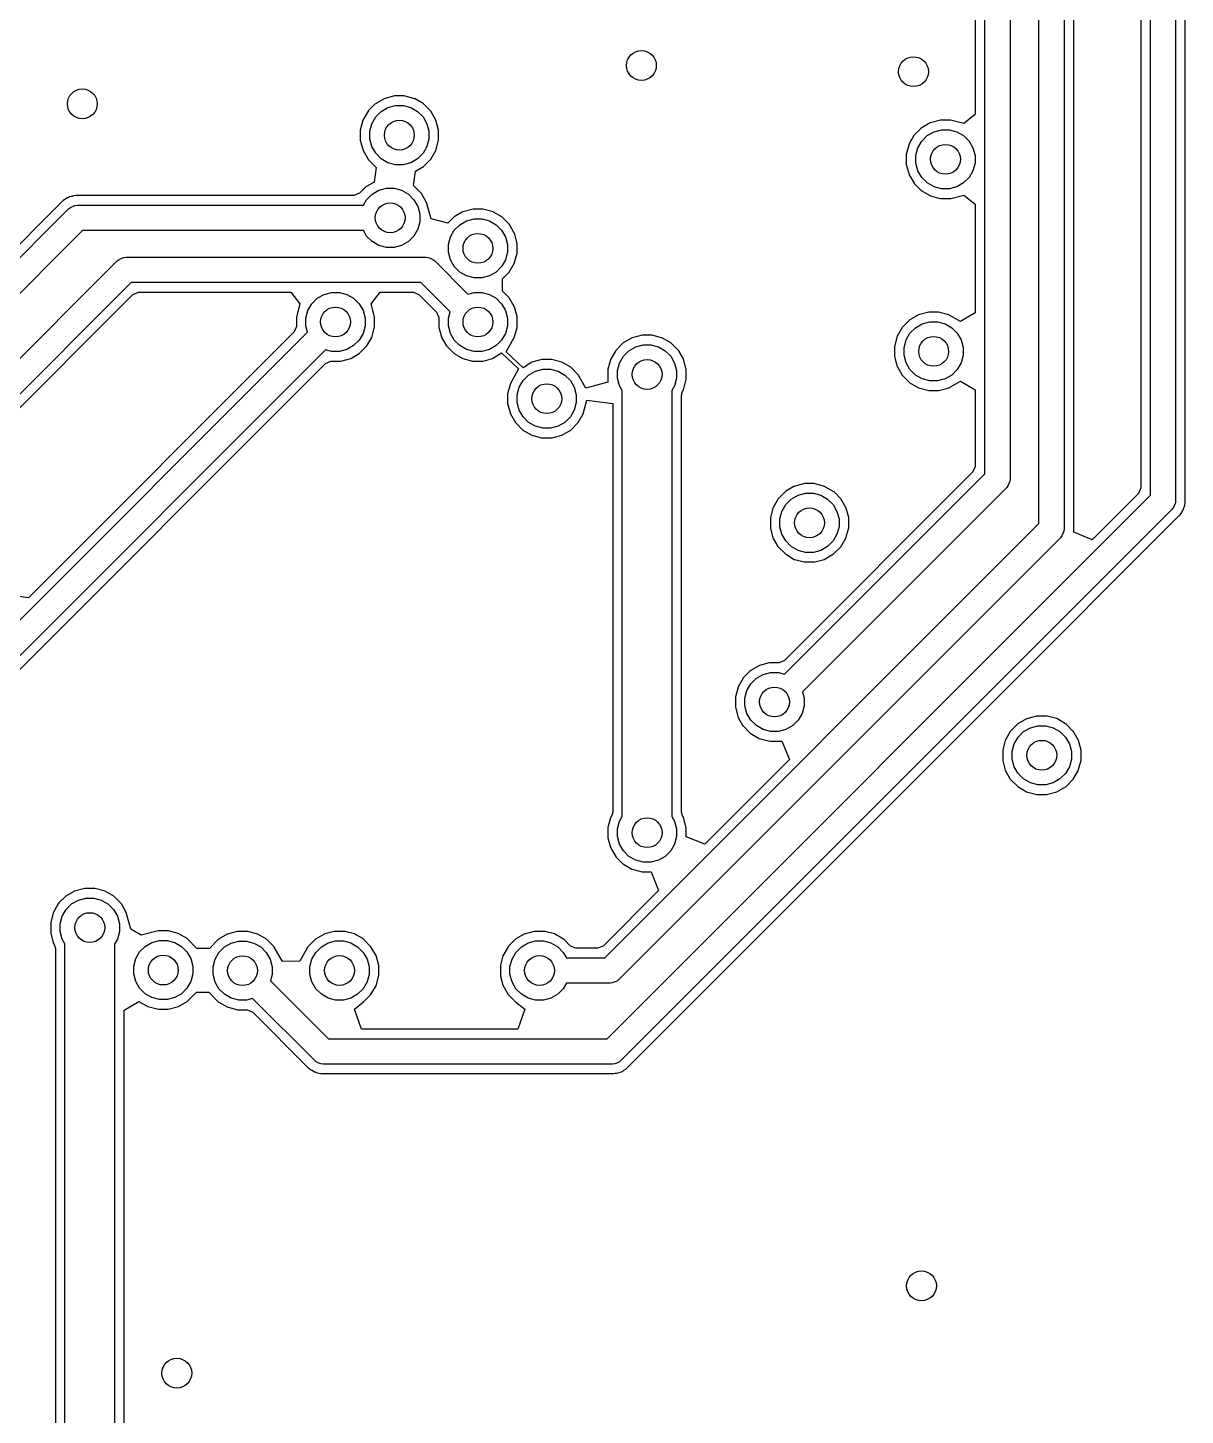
# Model space of a CAD drawing. Header units: inches. Extents: x 3.92 to 7.78, y -6.06 to -2.2.
# Drawn here: x 6.716 to 7.175, y -4.438 to -3.889 of the extents above; entities that cross this region are included whole.
import ezdxf

# ---------------------------------------------------------------- set-up
doc = ezdxf.new("R2010")
doc.units = ezdxf.units.IN
doc.header["$MEASUREMENT"] = 0
doc.layers.add('B.Cu', color=153, linetype='CONTINUOUS', true_color=0x4d7fc4)

msp = doc.modelspace()

# ---------------------------------------------------------------- linework, layer by layer
at = {"layer": 'B.Cu', "linetype": 'CONTINUOUS'}
for p, q in [((7.16087, -4.07406), (7.16087, -2.83349)), ((7.17087, -2.83142), (7.17087, -4.07613)), ((7.15709, -3.7013), (7.15709, -4.07118)), ((7.11669, -4.08529), (7.11669, -3.74099)), ((7.12669, -3.73892), (7.12669, -4.08736)), ((7.13051, -4.0887), (7.13051, -3.73862)), ((7.09529, -4.06552), (7.09529, -3.77299)), ((7.10529, -3.77092), (7.10529, -4.06759)), ((7.0915, -3.80799), (7.0915, -3.92335)), ((7.17469, -3.92142), (7.17469, -3.86232)), ((6.85732, -3.91705), (6.8539, -3.91902)), ((6.86142, -3.91594), (6.85732, -3.91705)), ((6.86528, -3.91594), (6.86142, -3.91594)), ((6.86937, -3.91705), (6.86528, -3.91594)), ((6.86957, -3.91713), (6.86937, -3.91705)), ((6.85091, -3.92197), (6.8489, -3.92551)), ((6.85098, -3.92189), (6.85091, -3.92197)), ((6.85358, -3.91925), (6.85098, -3.92189)), ((6.8539, -3.91902), (6.85358, -3.91925)), ((6.85396, -3.92429), (6.85614, -3.92211)), ((6.85614, -3.92211), (6.85881, -3.92056)), ((6.85881, -3.92056), (6.86179, -3.91977)), ((6.86179, -3.91977), (6.86488, -3.91977)), ((6.86488, -3.91977), (6.86785, -3.92056)), ((6.86785, -3.92056), (6.87052, -3.92211)), ((6.87276, -3.91898), (6.86957, -3.91713)), ((6.87052, -3.92211), (6.8727, -3.92429)), ((6.87579, -3.92201), (6.87276, -3.91898)), ((6.8778, -3.92551), (6.87579, -3.92201)), ((7.17469, -3.94268), (7.17469, -3.92142)), ((6.8489, -3.92555), (6.84783, -3.92949)), ((6.8489, -3.92551), (6.8489, -3.92555)), ((6.85162, -3.92993), (6.85242, -3.92696)), ((6.85242, -3.92696), (6.85396, -3.92429)), ((6.8727, -3.92429), (6.87425, -3.92696)), ((6.87425, -3.92696), (6.87504, -3.92993)), ((6.8778, -3.92555), (6.8778, -3.92551)), ((6.87886, -3.92949), (6.8778, -3.92555)), ((7.07366, -3.92661), (7.07008, -3.9287)), ((7.07776, -3.92551), (7.07366, -3.92661)), ((7.08169, -3.92551), (7.07776, -3.92551)), ((7.08693, -3.92689), (7.08169, -3.92551)), ((7.0915, -3.92335), (7.08693, -3.92689)), ((6.84783, -3.92949), (6.84783, -3.93346)), ((6.84783, -3.93346), (6.84894, -3.93752)), ((6.85162, -3.93302), (6.85162, -3.92993)), ((6.85242, -3.936), (6.85162, -3.93302)), ((6.87504, -3.93302), (6.87425, -3.936)), ((6.87504, -3.92993), (6.87504, -3.93302)), ((6.87776, -3.93752), (6.87886, -3.93346)), ((6.87886, -3.93346), (6.87886, -3.92949)), ((7.06717, -3.93165), (7.06528, -3.93492)), ((7.06728, -3.93154), (7.06717, -3.93165)), ((7.07008, -3.9287), (7.06728, -3.93154)), ((7.07031, -3.93386), (7.07249, -3.93168)), ((7.07249, -3.93168), (7.07516, -3.93014)), ((7.07516, -3.93014), (7.07814, -3.92934)), ((7.07814, -3.92934), (7.08122, -3.92934)), ((7.08122, -3.92934), (7.0842, -3.93014)), ((7.0842, -3.93014), (7.08687, -3.93168)), ((7.08687, -3.93168), (7.08905, -3.93386)), ((6.84894, -3.93752), (6.85091, -3.94098)), ((6.85396, -3.93867), (6.85242, -3.936)), ((6.85614, -3.94085), (6.85396, -3.93867)), ((6.8727, -3.93867), (6.87052, -3.94085)), ((6.87425, -3.936), (6.8727, -3.93867)), ((6.87579, -3.94094), (6.87776, -3.93752)), ((7.06524, -3.93504), (7.06417, -3.93909)), ((7.06528, -3.93492), (7.06524, -3.93504)), ((7.06797, -3.93951), (7.06877, -3.93653)), ((7.06877, -3.93653), (7.07031, -3.93386)), ((7.08905, -3.93386), (7.09059, -3.93653)), ((7.09059, -3.93653), (7.09139, -3.93951)), ((6.85091, -3.94098), (6.85098, -3.94106)), ((6.85098, -3.94106), (6.85413, -3.94429)), ((6.85413, -3.94429), (6.85331, -3.95008)), ((6.85881, -3.94239), (6.85614, -3.94085)), ((6.86179, -3.94319), (6.85881, -3.94239)), ((6.86488, -3.94319), (6.86179, -3.94319)), ((6.86785, -3.94239), (6.86488, -3.94319)), ((6.87052, -3.94085), (6.86785, -3.94239)), ((6.86972, -3.94571), (6.87287, -3.94386)), ((6.87287, -3.94386), (6.87579, -3.94094)), ((7.06417, -3.93909), (7.06417, -3.94311)), ((7.06417, -3.94311), (7.06528, -3.94713)), ((7.06797, -3.94259), (7.06797, -3.93951)), ((7.06877, -3.94557), (7.06797, -3.94259)), ((7.09139, -3.94259), (7.09059, -3.94557)), ((7.09139, -3.93951), (7.09139, -3.94259)), ((7.17469, -4.07634), (7.17469, -3.94268)), ((6.86898, -3.95142), (6.86972, -3.94571)), ((7.06528, -3.94713), (7.06531, -3.9472)), ((7.06531, -3.9472), (7.06724, -3.95055)), ((7.07031, -3.94824), (7.06877, -3.94557)), ((7.07249, -3.95042), (7.07031, -3.94824)), ((7.08905, -3.94824), (7.08687, -3.95042)), ((7.09059, -3.94557), (7.08905, -3.94824)), ((6.73453, -3.95547), (6.73406, -3.95555)), ((6.73496, -3.95543), (6.73453, -3.95547)), ((6.73508, -3.95543), (6.73496, -3.95543)), ((6.73547, -3.95539), (6.73508, -3.95543)), ((6.84531, -3.95539), (6.73547, -3.95539)), ((6.84752, -3.95449), (6.84531, -3.95539)), ((6.84988, -3.95205), (6.84752, -3.95449)), ((6.85028, -3.95177), (6.84988, -3.95205)), ((6.85331, -3.95008), (6.85028, -3.95177)), ((6.85035, -3.95704), (6.85253, -3.95486)), ((6.85253, -3.95486), (6.8552, -3.95332)), ((6.8552, -3.95332), (6.85818, -3.95252)), ((6.85818, -3.95252), (6.86127, -3.95252)), ((6.86127, -3.95252), (6.86424, -3.95332)), ((6.86424, -3.95332), (6.86691, -3.95486)), ((6.86691, -3.95486), (6.86909, -3.95704)), ((6.87217, -3.95472), (6.86898, -3.95142)), ((6.87228, -3.95488), (6.87217, -3.95472)), ((6.87409, -3.95815), (6.87228, -3.95488)), ((7.06724, -3.95055), (7.06732, -3.95063)), ((7.06732, -3.95063), (7.06992, -3.95327)), ((7.06992, -3.95327), (7.07028, -3.95354)), ((7.07028, -3.95354), (7.07378, -3.95555)), ((7.07516, -3.95196), (7.07249, -3.95042)), ((7.07814, -3.95276), (7.07516, -3.95196)), ((7.08122, -3.95276), (7.07814, -3.95276)), ((7.0842, -3.95196), (7.08122, -3.95276)), ((7.08181, -3.95654), (7.08693, -3.95524)), ((7.08687, -3.95042), (7.0842, -3.95196)), ((7.08693, -3.95524), (7.0915, -3.95878)), ((6.72957, -3.95791), (6.55039, -4.13717)), ((6.55043, -4.14249), (6.73222, -3.9607)), ((6.72976, -3.95776), (6.72957, -3.95791)), ((6.73016, -3.95736), (6.72976, -3.95776)), ((6.73083, -3.95697), (6.73016, -3.95736)), ((6.7311, -3.95677), (6.73083, -3.95697)), ((6.73177, -3.9563), (6.7311, -3.95677)), ((6.73189, -3.95626), (6.73177, -3.9563)), ((6.7322, -3.95614), (6.73189, -3.95626)), ((6.7326, -3.95591), (6.7322, -3.95614)), ((6.73222, -3.9607), (6.73298, -3.96007)), ((6.73327, -3.95579), (6.7326, -3.95591)), ((6.73298, -3.96007), (6.73478, -3.95933)), ((6.73358, -3.95571), (6.73327, -3.95579)), ((6.73406, -3.95555), (6.73358, -3.95571)), ((6.73478, -3.95933), (6.73576, -3.95923)), ((6.73478, -3.95933), (6.73478, -3.95933)), ((6.73576, -3.95923), (6.84909, -3.95923)), ((6.84909, -3.95923), (6.85035, -3.95704)), ((6.86909, -3.95704), (6.87064, -3.95971)), ((6.87064, -3.95971), (6.87143, -3.96269)), ((6.87591, -3.96465), (6.87409, -3.95815)), ((6.89252, -3.96079), (6.88843, -3.96189)), ((6.89638, -3.96079), (6.89252, -3.96079)), ((6.90051, -3.96189), (6.89638, -3.96079)), ((7.07378, -3.95555), (7.0776, -3.95654)), ((7.0776, -3.95654), (7.08181, -3.95654)), ((7.0915, -3.95878), (7.0915, -4.00185)), ((6.87143, -3.96577), (6.87064, -3.96875)), ((6.87143, -3.96269), (6.87143, -3.96577)), ((6.88248, -3.96638), (6.87591, -3.96465)), ((6.88508, -3.96378), (6.88248, -3.96638)), ((6.88823, -3.96197), (6.88508, -3.96378)), ((6.88727, -3.96694), (6.88994, -3.9654)), ((6.88843, -3.96189), (6.88823, -3.96197)), ((6.88994, -3.9654), (6.89292, -3.9646)), ((6.89292, -3.9646), (6.896, -3.9646)), ((6.896, -3.9646), (6.89898, -3.9654)), ((6.89898, -3.9654), (6.90165, -3.96694)), ((6.90059, -3.96193), (6.90051, -3.96189)), ((6.9039, -3.96382), (6.90059, -3.96193)), ((6.90398, -3.96386), (6.9039, -3.96382)), ((6.90681, -3.96677), (6.90398, -3.96386)), ((6.73783, -3.96923), (6.5575, -4.14956)), ((6.84909, -3.96923), (6.73783, -3.96923)), ((6.85035, -3.97142), (6.84909, -3.96923)), ((6.85253, -3.9736), (6.85035, -3.97142)), ((6.86909, -3.97142), (6.86691, -3.9736)), ((6.87064, -3.96875), (6.86909, -3.97142)), ((6.88275, -3.97477), (6.88354, -3.97179)), ((6.88354, -3.97179), (6.88509, -3.96912)), ((6.88509, -3.96912), (6.88727, -3.96694)), ((6.90165, -3.96694), (6.90383, -3.96912)), ((6.90383, -3.96912), (6.90537, -3.97179)), ((6.90537, -3.97179), (6.90617, -3.97477)), ((6.90705, -3.96709), (6.90681, -3.96677)), ((6.90886, -3.97024), (6.90705, -3.96709)), ((6.9089, -3.97024), (6.90886, -3.97024)), ((6.91, -3.97433), (6.9089, -3.97024)), ((6.8552, -3.97514), (6.85253, -3.9736)), ((6.85818, -3.97594), (6.8552, -3.97514)), ((6.86127, -3.97594), (6.85818, -3.97594)), ((6.86424, -3.97514), (6.86127, -3.97594)), ((6.86691, -3.9736), (6.86424, -3.97514)), ((6.88275, -3.97785), (6.88275, -3.97477)), ((6.90617, -3.97477), (6.90617, -3.97785)), ((6.91, -3.97827), (6.91, -3.97433)), ((5.24089, -5.49192), (6.75151, -3.98131)), ((6.75151, -3.98131), (6.75227, -3.98069)), ((6.75227, -3.98069), (6.75407, -3.97994)), ((6.75227, -3.98069), (6.75227, -3.98069)), ((6.75407, -3.97994), (6.75504, -3.97984)), ((6.75504, -3.97984), (6.87385, -3.97984)), ((6.87385, -3.97984), (6.87482, -3.97994)), ((6.87482, -3.97994), (6.87482, -3.97994)), ((6.87482, -3.97994), (6.87549, -3.98021)), ((6.87549, -3.98021), (6.87662, -3.98069)), ((6.87662, -3.98069), (6.87662, -3.98069)), ((6.87662, -3.98069), (6.87738, -3.98131)), ((6.87738, -3.98131), (6.89047, -3.9944)), ((6.88354, -3.98083), (6.88275, -3.97785)), ((6.88509, -3.9835), (6.88354, -3.98083)), ((6.90537, -3.98083), (6.90383, -3.9835)), ((6.90617, -3.97785), (6.90537, -3.98083)), ((6.90689, -3.98579), (6.90886, -3.98236)), ((6.90886, -3.98236), (6.91, -3.97827)), ((6.88727, -3.98568), (6.88509, -3.9835)), ((6.88994, -3.98722), (6.88727, -3.98568)), ((6.89292, -3.98802), (6.88994, -3.98722)), ((6.896, -3.98802), (6.89292, -3.98802)), ((6.89898, -3.98722), (6.896, -3.98802)), ((6.90165, -3.98568), (6.89898, -3.98722)), ((6.90383, -3.9835), (6.90165, -3.98568)), ((6.90425, -3.98843), (6.90689, -3.98579)), ((6.90425, -3.99331), (6.90425, -3.98843)), ((6.75711, -3.98984), (5.2465, -5.50046)), ((6.87178, -3.98984), (6.75711, -3.98984)), ((6.7578, -3.99453), (6.75996, -3.99362)), ((6.75996, -3.99362), (6.82035, -3.99362)), ((6.82035, -3.99362), (6.8239, -3.99823)), ((6.8335, -3.99454), (6.83648, -3.99374)), ((6.83648, -3.99374), (6.83956, -3.99374)), ((6.83956, -3.99374), (6.84254, -3.99454)), ((6.85217, -3.99823), (6.85571, -3.99362)), ((6.85571, -3.99362), (6.8689, -3.99362)), ((6.8689, -3.99362), (6.87106, -3.99453)), ((6.8834, -4.00147), (6.87178, -3.98984)), ((6.89047, -3.9944), (6.89292, -3.99374)), ((6.89292, -3.99374), (6.896, -3.99374)), ((6.896, -3.99374), (6.89898, -3.99454)), ((6.90689, -3.99594), (6.90425, -3.99331)), ((6.62874, -4.12358), (6.7578, -3.99453)), ((6.8239, -3.99823), (6.82252, -4.00339)), ((6.82711, -4.00093), (6.82865, -3.99826)), ((6.82865, -3.99826), (6.83083, -3.99608)), ((6.83083, -3.99608), (6.8335, -3.99454)), ((6.84254, -3.99454), (6.84521, -3.99608)), ((6.84521, -3.99608), (6.84739, -3.99826)), ((6.84739, -3.99826), (6.84893, -4.00093)), ((6.85354, -4.00339), (6.85217, -3.99823)), ((6.87106, -3.99453), (6.87807, -4.00154)), ((6.89898, -3.99454), (6.90165, -3.99608)), ((6.90165, -3.99608), (6.90383, -3.99826)), ((6.90383, -3.99826), (6.90537, -4.00093)), ((6.90886, -3.99937), (6.90689, -3.99594)), ((6.90898, -3.99965), (6.90886, -3.99937)), ((6.82252, -4.00339), (6.82252, -4.0072)), ((6.82631, -4.00391), (6.82711, -4.00093)), ((6.82631, -4.00699), (6.82631, -4.00391)), ((6.84893, -4.00093), (6.84973, -4.00391)), ((6.84973, -4.00391), (6.84973, -4.00699)), ((6.85354, -4.00744), (6.85354, -4.00339)), ((6.87807, -4.00154), (6.87898, -4.0037)), ((6.87898, -4.0037), (6.87898, -4.0076)), ((6.88275, -4.00391), (6.8834, -4.00147)), ((6.88275, -4.00699), (6.88275, -4.00391)), ((6.90537, -4.00093), (6.90617, -4.00391)), ((6.90617, -4.00391), (6.90617, -4.00699)), ((6.91, -4.00331), (6.90898, -3.99965)), ((6.91, -4.0076), (6.91, -4.00331)), ((7.06551, -4.00465), (7.06256, -4.0076)), ((7.06898, -4.00268), (7.06551, -4.00465)), ((7.07307, -4.00157), (7.06898, -4.00268)), ((7.07693, -4.00157), (7.07307, -4.00157)), ((7.08106, -4.00268), (7.07693, -4.00157)), ((7.08114, -4.00272), (7.08106, -4.00268)), ((7.08563, -4.00528), (7.08114, -4.00272)), ((7.0915, -4.00185), (7.08563, -4.00528)), ((6.088, -4.7484), (6.82696, -4.00944)), ((6.82161, -4.00937), (6.71634, -4.11465)), ((6.82252, -4.0072), (6.82161, -4.00937)), ((6.82696, -4.00944), (6.82631, -4.00699)), ((6.84893, -4.00997), (6.84739, -4.01264)), ((6.84973, -4.00699), (6.84893, -4.00997)), ((6.85244, -4.01154), (6.85354, -4.00744)), ((6.87898, -4.0076), (6.87996, -4.01134)), ((6.88354, -4.00997), (6.88275, -4.00699)), ((6.88509, -4.01264), (6.88354, -4.00997)), ((6.90537, -4.00997), (6.90383, -4.01264)), ((6.90617, -4.00699), (6.90537, -4.00997)), ((6.90898, -4.01126), (6.91, -4.0076)), ((7.06256, -4.0076), (7.06059, -4.01102)), ((7.06408, -4.01257), (7.06563, -4.0099)), ((7.06563, -4.0099), (7.06781, -4.00772)), ((7.06781, -4.00772), (7.07048, -4.00618)), ((7.07048, -4.00618), (7.07345, -4.00538)), ((7.07345, -4.00538), (7.07654, -4.00538)), ((7.07654, -4.00538), (7.07952, -4.00618)), ((7.07952, -4.00618), (7.08219, -4.00772)), ((7.08219, -4.00772), (7.08437, -4.0099)), ((7.08437, -4.0099), (7.08591, -4.01257)), ((6.84521, -4.01482), (6.84254, -4.01636)), ((6.84739, -4.01264), (6.84521, -4.01482)), ((6.8474, -4.01799), (6.85047, -4.01492)), ((6.85047, -4.01492), (6.8524, -4.01157)), ((6.8524, -4.01157), (6.85244, -4.01154)), ((6.87996, -4.01134), (6.88008, -4.01157)), ((6.88008, -4.01157), (6.88201, -4.01492)), ((6.88201, -4.01492), (6.88508, -4.01799)), ((6.88727, -4.01482), (6.88509, -4.01264)), ((6.88994, -4.01636), (6.88727, -4.01482)), ((6.90165, -4.01482), (6.89898, -4.01636)), ((6.90383, -4.01264), (6.90165, -4.01482)), ((6.90559, -4.01724), (6.90882, -4.01165)), ((6.90882, -4.01165), (6.90898, -4.01126)), ((6.95189, -4.01386), (6.94909, -4.01673)), ((6.95205, -4.01374), (6.95189, -4.01386)), ((6.95531, -4.01185), (6.95205, -4.01374)), ((6.95429, -4.01686), (6.95696, -4.01532)), ((6.95551, -4.01177), (6.95531, -4.01185)), ((6.95949, -4.01071), (6.95551, -4.01177)), ((6.95696, -4.01532), (6.95994, -4.01452)), ((6.96346, -4.01071), (6.95949, -4.01071)), ((6.95994, -4.01452), (6.96302, -4.01452)), ((6.96302, -4.01452), (6.966, -4.01532)), ((6.96752, -4.01181), (6.96346, -4.01071)), ((6.966, -4.01532), (6.96867, -4.01686)), ((6.97094, -4.01378), (6.96752, -4.01181)), ((6.97398, -4.01681), (6.97094, -4.01378)), ((7.06059, -4.01102), (7.05949, -4.01516)), ((7.05949, -4.01516), (7.05949, -4.01913)), ((7.06329, -4.01555), (7.06408, -4.01257)), ((7.06329, -4.01863), (7.06329, -4.01555)), ((7.08591, -4.01257), (7.08671, -4.01555)), ((7.08671, -4.01555), (7.08671, -4.01863)), ((6.83404, -4.01651), (6.09654, -4.75401)), ((6.83648, -4.01716), (6.83404, -4.01651)), ((6.83406, -4.02185), (6.83622, -4.02094)), ((6.83622, -4.02094), (6.84012, -4.02094)), ((6.83956, -4.01716), (6.83648, -4.01716)), ((6.84254, -4.01636), (6.83956, -4.01716)), ((6.84012, -4.02094), (6.84406, -4.01992)), ((6.84406, -4.01992), (6.84409, -4.01992)), ((6.84409, -4.01992), (6.8474, -4.01799)), ((6.88508, -4.01799), (6.88843, -4.01992)), ((6.88843, -4.01992), (6.89236, -4.02094)), ((6.89292, -4.01716), (6.88994, -4.01636)), ((6.89236, -4.02094), (6.89654, -4.02094)), ((6.896, -4.01716), (6.89292, -4.01716)), ((6.89898, -4.01636), (6.896, -4.01716)), ((6.89654, -4.02094), (6.90028, -4.01996)), ((6.90028, -4.01996), (6.90378, -4.01764)), ((6.90378, -4.01764), (6.91059, -4.02406)), ((6.9124, -4.02366), (6.90559, -4.01724)), ((6.91583, -4.02138), (6.9124, -4.02366)), ((6.9198, -4.02031), (6.91583, -4.02138)), ((6.92366, -4.02031), (6.9198, -4.02031)), ((6.92776, -4.02142), (6.92366, -4.02031)), ((6.93122, -4.02339), (6.92776, -4.02142)), ((6.94693, -4.02043), (6.94598, -4.02409)), ((6.94909, -4.01673), (6.94693, -4.02035)), ((6.94693, -4.02035), (6.94693, -4.02043)), ((6.95057, -4.02171), (6.95211, -4.01904)), ((6.95211, -4.01904), (6.95429, -4.01686)), ((6.96867, -4.01686), (6.97085, -4.01904)), ((6.97085, -4.01904), (6.97239, -4.02171)), ((6.97406, -4.01693), (6.97398, -4.01681)), ((6.97587, -4.02008), (6.97406, -4.01693)), ((6.97591, -4.0202), (6.97587, -4.02008)), ((6.97701, -4.02429), (6.97591, -4.0202)), ((7.05949, -4.01913), (7.06059, -4.02319)), ((7.06408, -4.02161), (7.06329, -4.01863)), ((7.08671, -4.01863), (7.08591, -4.02161)), ((6.45283, -4.40307), (6.83406, -4.02185)), ((6.91059, -4.02406), (6.90732, -4.02976)), ((6.91236, -4.02864), (6.91454, -4.02646)), ((6.91454, -4.02646), (6.91721, -4.02491)), ((6.91721, -4.02491), (6.92019, -4.02412)), ((6.92019, -4.02412), (6.92327, -4.02412)), ((6.92327, -4.02412), (6.92625, -4.02491)), ((6.92625, -4.02491), (6.92892, -4.02646)), ((6.92892, -4.02646), (6.9311, -4.02864)), ((6.93417, -4.02634), (6.93122, -4.02339)), ((6.93724, -4.03165), (6.93417, -4.02634)), ((6.94598, -4.02409), (6.94598, -4.02929)), ((6.94977, -4.02469), (6.95057, -4.02171)), ((6.94977, -4.02777), (6.94977, -4.02469)), ((6.97239, -4.02171), (6.97319, -4.02469)), ((6.97319, -4.02469), (6.97319, -4.02777)), ((6.97701, -4.02815), (6.97701, -4.02429)), ((7.06059, -4.02319), (7.06063, -4.02323)), ((7.06063, -4.02323), (7.06256, -4.02657)), ((7.06256, -4.02657), (7.06551, -4.02953)), ((7.06563, -4.02428), (7.06408, -4.02161)), ((7.06781, -4.02646), (7.06563, -4.02428)), ((7.07048, -4.028), (7.06781, -4.02646)), ((7.08219, -4.02646), (7.07952, -4.028)), ((7.08437, -4.02428), (7.08219, -4.02646)), ((7.08591, -4.02161), (7.08437, -4.02428)), ((6.90732, -4.02976), (6.90622, -4.03386)), ((6.91002, -4.03429), (6.91082, -4.03131)), ((6.91082, -4.03131), (6.91236, -4.02864)), ((6.9311, -4.02864), (6.93264, -4.03131)), ((6.93264, -4.03131), (6.93344, -4.03429)), ((6.94598, -4.02929), (6.93724, -4.03165)), ((6.95057, -4.03075), (6.94977, -4.02777)), ((6.95164, -4.0326), (6.95057, -4.03075)), ((6.97239, -4.03075), (6.97132, -4.0326)), ((6.97319, -4.02777), (6.97239, -4.03075)), ((6.97555, -4.03295), (6.97587, -4.03236)), ((6.97587, -4.03236), (6.97591, -4.03228)), ((6.97591, -4.03228), (6.97701, -4.02815)), ((7.06551, -4.02953), (7.06894, -4.0315)), ((7.06894, -4.0315), (7.07303, -4.0326)), ((7.07345, -4.0288), (7.07048, -4.028)), ((7.07654, -4.0288), (7.07345, -4.0288)), ((7.07952, -4.028), (7.07654, -4.0288)), ((7.07697, -4.0326), (7.0811, -4.0315)), ((7.08106, -4.0315), (7.08559, -4.0289)), ((7.0811, -4.0315), (7.08106, -4.0315)), ((7.08559, -4.0289), (7.0915, -4.03228)), ((7.0915, -4.03228), (7.0915, -4.06264)), ((6.90622, -4.03386), (6.90622, -4.0378)), ((6.90622, -4.0378), (6.90732, -4.04189)), ((6.91002, -4.03737), (6.91002, -4.03429)), ((6.91082, -4.04035), (6.91002, -4.03737)), ((6.93344, -4.03737), (6.93264, -4.04035)), ((6.93344, -4.03429), (6.93344, -4.03737)), ((6.93614, -4.04185), (6.93756, -4.03642)), ((6.93756, -4.03642), (6.94787, -4.03776)), ((6.94787, -4.03776), (6.94787, -4.19941)), ((6.95164, -4.20131), (6.95164, -4.0326)), ((6.97132, -4.0326), (6.97132, -4.20131)), ((6.97516, -4.03441), (6.97555, -4.03295)), ((6.97516, -4.08283), (6.97516, -4.03441)), ((7.07303, -4.0326), (7.07697, -4.0326)), ((6.90732, -4.04189), (6.90929, -4.04531)), ((6.91236, -4.04302), (6.91082, -4.04035)), ((6.91454, -4.0452), (6.91236, -4.04302)), ((6.9311, -4.04302), (6.92892, -4.0452)), ((6.93264, -4.04035), (6.9311, -4.04302)), ((6.93417, -4.04531), (6.93614, -4.04185)), ((6.90929, -4.04531), (6.91224, -4.04827)), ((6.91224, -4.04827), (6.91583, -4.05031)), ((6.91721, -4.04674), (6.91454, -4.0452)), ((6.92019, -4.04754), (6.91721, -4.04674)), ((6.92327, -4.04754), (6.92019, -4.04754)), ((6.92625, -4.04674), (6.92327, -4.04754)), ((6.92892, -4.0452), (6.92625, -4.04674)), ((6.92764, -4.05031), (6.93122, -4.04827)), ((6.93122, -4.04827), (6.93417, -4.04531)), ((6.91583, -4.05031), (6.91965, -4.0513)), ((6.91965, -4.0513), (6.92382, -4.0513)), ((6.92382, -4.0513), (6.92764, -4.05031)), ((7.09059, -4.0648), (7.01591, -4.13953)), ((7.0915, -4.06264), (7.09059, -4.0648)), ((7.01594, -4.14487), (7.09529, -4.06552)), ((7.01957, -4.07063), (7.01638, -4.07248)), ((7.01976, -4.07055), (7.01957, -4.07063)), ((7.02386, -4.06945), (7.01976, -4.07055)), ((7.02772, -4.06945), (7.02386, -4.06945)), ((7.03181, -4.07055), (7.02772, -4.06945)), ((7.03524, -4.07252), (7.03181, -4.07055)), ((7.10444, -4.07037), (7.10382, -4.07113)), ((7.10519, -4.06857), (7.10444, -4.07037)), ((7.10529, -4.06759), (7.10519, -4.06857)), ((7.10519, -4.06857), (7.10519, -4.06857)), ((6.94566, -4.28927), (7.16087, -4.07406)), ((7.01335, -4.07551), (7.0113, -4.07913)), ((7.01638, -4.07248), (7.01335, -4.07551)), ((7.01643, -4.07779), (7.01861, -4.07561)), ((7.01861, -4.07561), (7.02128, -4.07406)), ((7.02128, -4.07406), (7.02426, -4.07327)), ((7.10382, -4.07113), (7.02301, -4.15194)), ((7.02426, -4.07327), (7.02734, -4.07327)), ((7.02734, -4.07327), (7.03032, -4.07406)), ((7.03032, -4.07406), (7.03299, -4.07561)), ((7.03299, -4.07561), (7.03517, -4.07779)), ((7.03555, -4.07276), (7.03524, -4.07252)), ((7.03815, -4.07539), (7.03555, -4.07276)), ((7.03823, -4.07547), (7.03815, -4.07539)), ((7.0402, -4.0789), (7.03823, -4.07547)), ((7.15618, -4.07335), (7.1378, -4.09173)), ((7.15709, -4.07118), (7.15618, -4.07335)), ((7.17087, -4.07613), (7.17077, -4.07711)), ((7.17465, -4.07654), (7.17469, -4.07634)), ((7.1694, -4.07967), (6.95126, -4.29781)), ((7.0113, -4.07913), (7.01031, -4.08283)), ((7.01409, -4.08343), (7.01489, -4.08046)), ((7.01489, -4.08046), (7.01643, -4.07779)), ((7.03517, -4.07779), (7.03671, -4.08046)), ((7.03671, -4.08046), (7.03751, -4.08343)), ((7.04031, -4.07917), (7.0402, -4.0789)), ((7.04134, -4.08283), (7.04031, -4.07917)), ((7.17002, -4.07891), (7.1694, -4.07967)), ((7.1707, -4.07728), (7.17002, -4.07891)), ((7.17002, -4.07891), (7.17002, -4.07891)), ((7.17077, -4.07711), (7.1707, -4.07728)), ((7.17077, -4.07711), (7.17077, -4.07711)), ((7.17248, -4.08193), (7.17264, -4.08173)), ((7.17264, -4.08173), (7.17299, -4.08134)), ((7.17299, -4.08134), (7.17307, -4.08126)), ((7.17307, -4.08126), (7.17339, -4.08059)), ((7.17339, -4.08059), (7.17366, -4.08016)), ((7.17366, -4.08016), (7.1739, -4.0798)), ((7.1739, -4.0798), (7.17413, -4.07909)), ((7.17413, -4.07909), (7.17429, -4.07878)), ((7.17429, -4.07878), (7.17445, -4.07795)), ((7.17445, -4.07795), (7.17449, -4.0778)), ((7.17449, -4.0778), (7.17461, -4.07728)), ((7.17461, -4.07728), (7.17465, -4.07713)), ((7.17465, -4.07713), (7.17465, -4.07654)), ((6.94472, -4.25726), (7.11669, -4.08529)), ((6.97516, -4.19949), (6.97516, -4.08283)), ((7.01031, -4.08283), (7.01031, -4.08713)), ((7.01031, -4.08713), (7.0113, -4.09087)), ((7.01409, -4.08652), (7.01409, -4.08343)), ((7.01489, -4.0895), (7.01409, -4.08652)), ((7.03751, -4.08652), (7.03671, -4.0895)), ((7.03751, -4.08343), (7.03751, -4.08652)), ((7.04024, -4.09091), (7.04134, -4.08697)), ((7.04134, -4.08697), (7.04134, -4.08283)), ((7.09988, -4.15457), (7.1722, -4.08224)), ((7.12669, -4.08736), (7.12659, -4.08834)), ((7.1722, -4.08224), (7.17248, -4.08193)), ((7.12522, -4.0909), (6.95032, -4.2658)), ((7.0113, -4.09087), (7.01142, -4.09114)), ((7.01142, -4.09114), (7.01331, -4.09441)), ((7.01643, -4.09217), (7.01489, -4.0895)), ((7.01861, -4.09435), (7.01643, -4.09217)), ((7.03517, -4.09217), (7.03299, -4.09435)), ((7.03671, -4.0895), (7.03517, -4.09217)), ((7.03823, -4.09445), (7.04016, -4.0911)), ((7.04016, -4.0911), (7.04024, -4.09091)), ((7.12585, -4.09014), (7.12522, -4.0909)), ((7.12659, -4.08834), (7.12585, -4.09014)), ((7.12659, -4.08834), (7.12659, -4.08834)), ((7.1378, -4.09173), (7.13051, -4.0887)), ((7.01331, -4.09441), (7.01335, -4.09449)), ((7.01335, -4.09449), (7.01626, -4.09732)), ((7.01626, -4.09732), (7.0198, -4.09945)), ((7.02128, -4.09589), (7.01861, -4.09435)), ((7.02426, -4.09669), (7.02128, -4.09589)), ((7.02734, -4.09669), (7.02426, -4.09669)), ((7.03032, -4.09589), (7.02734, -4.09669)), ((7.03299, -4.09435), (7.03032, -4.09589)), ((7.03169, -4.09949), (7.03539, -4.09732)), ((7.03539, -4.09732), (7.03819, -4.09449)), ((7.03819, -4.09449), (7.03823, -4.09445)), ((7.0198, -4.09945), (7.02, -4.09953)), ((7.02, -4.09953), (7.02366, -4.10047)), ((7.02366, -4.10047), (7.02787, -4.10047)), ((7.02787, -4.10047), (7.03169, -4.09949)), ((6.71634, -4.11465), (6.71055, -4.1139)), ((7.00606, -4.14142), (7.00252, -4.14346)), ((7.00988, -4.14043), (7.00606, -4.14142)), ((7.01374, -4.14043), (7.00988, -4.14043)), ((7.01591, -4.13953), (7.01374, -4.14043)), ((6.99949, -4.1465), (6.99752, -4.14996)), ((6.99953, -4.14642), (6.99949, -4.1465)), ((7.00213, -4.14374), (6.99953, -4.14642)), ((7.00252, -4.14346), (7.00213, -4.14374)), ((7.00259, -4.14873), (7.00477, -4.14655)), ((7.00477, -4.14655), (7.00744, -4.14501)), ((7.00744, -4.14501), (7.01042, -4.14421)), ((7.01042, -4.14421), (7.0135, -4.14421)), ((7.0135, -4.14421), (7.01594, -4.14487)), ((6.99752, -4.15), (6.99646, -4.15394)), ((6.99752, -4.14996), (6.99752, -4.15)), ((7.00025, -4.15438), (7.00104, -4.1514)), ((7.00104, -4.1514), (7.00259, -4.14873)), ((7.02301, -4.15194), (7.02367, -4.15438)), ((6.99646, -4.15394), (6.99646, -4.15795)), ((6.99646, -4.15795), (6.99756, -4.16205)), ((7.00025, -4.15746), (7.00025, -4.15438)), ((7.00104, -4.16044), (7.00025, -4.15746)), ((7.02367, -4.15746), (7.02287, -4.16044)), ((7.02367, -4.15438), (7.02367, -4.15746)), ((7.07957, -4.17488), (7.09988, -4.15457)), ((6.99756, -4.16205), (6.99945, -4.16531)), ((7.00259, -4.16311), (7.00104, -4.16044)), ((7.00477, -4.16529), (7.00259, -4.16311)), ((7.02133, -4.16311), (7.01915, -4.16529)), ((7.02287, -4.16044), (7.02133, -4.16311)), ((7.11181, -4.16256), (7.10839, -4.16457)), ((7.11575, -4.16154), (7.11181, -4.16256)), ((7.11992, -4.16154), (7.11575, -4.16154)), ((7.12374, -4.16252), (7.11992, -4.16154)), ((7.12728, -4.16457), (7.12374, -4.16252)), ((6.99945, -4.16531), (6.99957, -4.16543)), ((6.99957, -4.16543), (7.00236, -4.16827)), ((7.00236, -4.16827), (7.00594, -4.17035)), ((7.00744, -4.16683), (7.00477, -4.16529)), ((7.01042, -4.16763), (7.00744, -4.16683)), ((7.0135, -4.16763), (7.01042, -4.16763)), ((7.01648, -4.16683), (7.0135, -4.16763)), ((7.01915, -4.16529), (7.01648, -4.16683)), ((7.10535, -4.16764), (7.10331, -4.17122)), ((7.10543, -4.16752), (7.10535, -4.16764)), ((7.10839, -4.16457), (7.10543, -4.16752)), ((7.10848, -4.16983), (7.11066, -4.16765)), ((7.11066, -4.16765), (7.11333, -4.16611)), ((7.11333, -4.16611), (7.1163, -4.16531)), ((7.1163, -4.16531), (7.11939, -4.16531)), ((7.11939, -4.16531), (7.12237, -4.16611)), ((7.12237, -4.16611), (7.12504, -4.16765)), ((7.12504, -4.16765), (7.12722, -4.16983)), ((7.12768, -4.16484), (7.12728, -4.16457)), ((7.1302, -4.16744), (7.12768, -4.16484)), ((7.13028, -4.16752), (7.1302, -4.16744)), ((7.13224, -4.17094), (7.13028, -4.16752)), ((6.9535, -4.30094), (7.07957, -4.17488)), ((7.00594, -4.17035), (7.01008, -4.17146)), ((7.01008, -4.17146), (7.0148, -4.17146)), ((7.0148, -4.17146), (7.01783, -4.17874)), ((7.10331, -4.17122), (7.10236, -4.17488)), ((7.10236, -4.17488), (7.10236, -4.17925)), ((7.10614, -4.17548), (7.10693, -4.1725)), ((7.10693, -4.1725), (7.10848, -4.16983)), ((7.12722, -4.16983), (7.12876, -4.1725)), ((7.12876, -4.1725), (7.12956, -4.17548)), ((7.13236, -4.17122), (7.13224, -4.17094)), ((7.13339, -4.17496), (7.13236, -4.17122)), ((7.13339, -4.17902), (7.13339, -4.17496)), ((7.01783, -4.17874), (6.98429, -4.21228)), ((7.10236, -4.17925), (7.10335, -4.18291)), ((7.10614, -4.17857), (7.10614, -4.17548)), ((7.10693, -4.18154), (7.10614, -4.17857)), ((7.12956, -4.17857), (7.12876, -4.18154)), ((7.12956, -4.17548), (7.12956, -4.17857)), ((7.13228, -4.18299), (7.13339, -4.17902)), ((7.10335, -4.18291), (7.10346, -4.18319)), ((7.10346, -4.18319), (7.10535, -4.18646)), ((7.10848, -4.18421), (7.10693, -4.18154)), ((7.11066, -4.18639), (7.10848, -4.18421)), ((7.12722, -4.18421), (7.12504, -4.18639)), ((7.12876, -4.18154), (7.12722, -4.18421)), ((7.13028, -4.1865), (7.1322, -4.18315)), ((7.1322, -4.18315), (7.13228, -4.18299)), ((7.10535, -4.18646), (7.10543, -4.18657)), ((7.10543, -4.18657), (7.10831, -4.18937)), ((7.10831, -4.18937), (7.11185, -4.1915)), ((7.11333, -4.18794), (7.11066, -4.18639)), ((7.11185, -4.1915), (7.11587, -4.19256)), ((7.1163, -4.18873), (7.11333, -4.18794)), ((7.11939, -4.18873), (7.1163, -4.18873)), ((7.12237, -4.18794), (7.11939, -4.18873)), ((7.11972, -4.19256), (7.12386, -4.19146)), ((7.12504, -4.18639), (7.12237, -4.18794)), ((7.12386, -4.19146), (7.12744, -4.18937)), ((7.12744, -4.18937), (7.1302, -4.18657)), ((7.1302, -4.18657), (7.13028, -4.1865)), ((7.11587, -4.19256), (7.11972, -4.19256)), ((6.94697, -4.20181), (6.94598, -4.20559)), ((6.94748, -4.20091), (6.94697, -4.20181)), ((6.94787, -4.19941), (6.94748, -4.20091)), ((6.95057, -4.20316), (6.95164, -4.20131)), ((6.97132, -4.20131), (6.97239, -4.20316)), ((6.97555, -4.20094), (6.97516, -4.19949)), ((6.97591, -4.20157), (6.97555, -4.20094)), ((6.97701, -4.20583), (6.97591, -4.20157)), ((6.94598, -4.20559), (6.94598, -4.20976)), ((6.94977, -4.20614), (6.95057, -4.20316)), ((6.94977, -4.20922), (6.94977, -4.20614)), ((6.97239, -4.20316), (6.97319, -4.20614)), ((6.97319, -4.20614), (6.97319, -4.20922)), ((6.97701, -4.20925), (6.97701, -4.20583)), ((6.94598, -4.20976), (6.94697, -4.21358)), ((6.94697, -4.21358), (6.94917, -4.21732)), ((6.95057, -4.2122), (6.94977, -4.20922)), ((6.95211, -4.21487), (6.95057, -4.2122)), ((6.97239, -4.2122), (6.97085, -4.21487)), ((6.97319, -4.20922), (6.97239, -4.2122)), ((6.98429, -4.21228), (6.97701, -4.20925)), ((6.94917, -4.21732), (6.95197, -4.22008)), ((6.95429, -4.21705), (6.95211, -4.21487)), ((6.95696, -4.21859), (6.95429, -4.21705)), ((6.95994, -4.21939), (6.95696, -4.21859)), ((6.966, -4.21859), (6.96302, -4.21939)), ((6.96867, -4.21705), (6.966, -4.21859)), ((6.97085, -4.21487), (6.96867, -4.21705)), ((6.95197, -4.22008), (6.95209, -4.22016)), ((6.95209, -4.22016), (6.95547, -4.22209)), ((6.95547, -4.22209), (6.95555, -4.22213)), ((6.95555, -4.22213), (6.95949, -4.22323)), ((6.95949, -4.22323), (6.96303, -4.22323)), ((6.96302, -4.21939), (6.95994, -4.21939)), ((6.96303, -4.22323), (6.96606, -4.23051)), ((6.7387, -4.22976), (6.73465, -4.23087)), ((6.74268, -4.22976), (6.7387, -4.22976)), ((6.74677, -4.23087), (6.74268, -4.22976)), ((6.72846, -4.23551), (6.72819, -4.23587)), ((6.7311, -4.23291), (6.72846, -4.23551)), ((6.73118, -4.23283), (6.7311, -4.23291)), ((6.73465, -4.23087), (6.73118, -4.23283)), ((6.7335, -4.23589), (6.73617, -4.23435)), ((6.73617, -4.23435), (6.73915, -4.23355)), ((6.73915, -4.23355), (6.74223, -4.23355)), ((6.74223, -4.23355), (6.74521, -4.23435)), ((6.74521, -4.23435), (6.74788, -4.23589)), ((6.7502, -4.23283), (6.74673, -4.23087)), ((6.74673, -4.23087), (6.74677, -4.23087)), ((6.75028, -4.23291), (6.7502, -4.23283)), ((6.75291, -4.23551), (6.75028, -4.23291)), ((6.75319, -4.23587), (6.75291, -4.23551)), ((6.96606, -4.23051), (6.94402, -4.25256)), ((6.72618, -4.23937), (6.7252, -4.24319)), ((6.72819, -4.23587), (6.72618, -4.23937)), ((6.72898, -4.24372), (6.72978, -4.24074)), ((6.72978, -4.24074), (6.73132, -4.23807)), ((6.73132, -4.23807), (6.7335, -4.23589)), ((6.74788, -4.23589), (6.75006, -4.23807)), ((6.75006, -4.23807), (6.7516, -4.24074)), ((6.7516, -4.24074), (6.7524, -4.24372)), ((6.75512, -4.23925), (6.75319, -4.23587)), ((6.75689, -4.24583), (6.75512, -4.23925)), ((6.7252, -4.24319), (6.7252, -4.2474)), ((6.72898, -4.24681), (6.72898, -4.24372)), ((6.7524, -4.24372), (6.7524, -4.24681)), ((6.7611, -4.24831), (6.75689, -4.24583)), ((6.76776, -4.24657), (6.7611, -4.24831)), ((6.77189, -4.24657), (6.76776, -4.24657)), ((6.77571, -4.24756), (6.77189, -4.24657)), ((6.7252, -4.2474), (6.72622, -4.25126)), ((6.72622, -4.25126), (6.72669, -4.25217)), ((6.72669, -4.25217), (6.72705, -4.25358)), ((6.72978, -4.24978), (6.72898, -4.24681)), ((6.73085, -4.25164), (6.72978, -4.24978)), ((6.73085, -4.50399), (6.73085, -4.25164)), ((6.7516, -4.24978), (6.75053, -4.25164)), ((6.75053, -4.25164), (6.75053, -4.49992)), ((6.7524, -4.24681), (6.7516, -4.24978)), ((6.76261, -4.2527), (6.76528, -4.25115)), ((6.76528, -4.25115), (6.76826, -4.25036)), ((6.76826, -4.25036), (6.77134, -4.25036)), ((6.77134, -4.25036), (6.77432, -4.25115)), ((6.77432, -4.25115), (6.77699, -4.2527)), ((6.77925, -4.24961), (6.77571, -4.24756)), ((6.77957, -4.2498), (6.77925, -4.24961)), ((6.78311, -4.2535), (6.77957, -4.2498)), ((6.79161, -4.24992), (6.78811, -4.2535)), ((6.79169, -4.24984), (6.79161, -4.24992)), ((6.79512, -4.24787), (6.79169, -4.24984)), ((6.79402, -4.25292), (6.79669, -4.25138)), ((6.79524, -4.24783), (6.79512, -4.24787)), ((6.79913, -4.24681), (6.79524, -4.24783)), ((6.79669, -4.25138), (6.79967, -4.25059)), ((6.80331, -4.24681), (6.79913, -4.24681)), ((6.79967, -4.25059), (6.80275, -4.25059)), ((6.80275, -4.25059), (6.80573, -4.25138)), ((6.80724, -4.24783), (6.80331, -4.24681)), ((6.80573, -4.25138), (6.8084, -4.25292)), ((6.80728, -4.24783), (6.80724, -4.24783)), ((6.81067, -4.24984), (6.80728, -4.24783)), ((6.8137, -4.25287), (6.81067, -4.24984)), ((6.83012, -4.24984), (6.8272, -4.25276)), ((6.83374, -4.24776), (6.83012, -4.24984)), ((6.83243, -4.25289), (6.8351, -4.25135)), ((6.83748, -4.24677), (6.83374, -4.24776)), ((6.8351, -4.25135), (6.83808, -4.25055)), ((6.84177, -4.24677), (6.83748, -4.24677)), ((6.83808, -4.25055), (6.84116, -4.25055)), ((6.84116, -4.25055), (6.84414, -4.25135)), ((6.84551, -4.24776), (6.84177, -4.24677)), ((6.84414, -4.25135), (6.84681, -4.25289)), ((6.84567, -4.24783), (6.84551, -4.24776)), ((6.84906, -4.24976), (6.84567, -4.24783)), ((6.84917, -4.24984), (6.84906, -4.24976)), ((6.85193, -4.25268), (6.84917, -4.24984)), ((6.90945, -4.24976), (6.90646, -4.25276)), ((6.91283, -4.2478), (6.90945, -4.24976)), ((6.91168, -4.25289), (6.91435, -4.25135)), ((6.91677, -4.24677), (6.91283, -4.2478)), ((6.91435, -4.25135), (6.91733, -4.25055)), ((6.92094, -4.24677), (6.91677, -4.24677)), ((6.91733, -4.25055), (6.92041, -4.25055)), ((6.92041, -4.25055), (6.92339, -4.25135)), ((6.92476, -4.24776), (6.92094, -4.24677)), ((6.92339, -4.25135), (6.92606, -4.25289)), ((6.92839, -4.24984), (6.92476, -4.24776)), ((6.9287, -4.25008), (6.92839, -4.24984)), ((6.9311, -4.25256), (6.9287, -4.25008)), ((6.72705, -4.25358), (6.72705, -4.50449)), ((6.75809, -4.26053), (6.75889, -4.25755)), ((6.75889, -4.25755), (6.76043, -4.25488)), ((6.76043, -4.25488), (6.76261, -4.2527)), ((6.77699, -4.2527), (6.77917, -4.25488)), ((6.77917, -4.25488), (6.78071, -4.25755)), ((6.78071, -4.25755), (6.78151, -4.26053)), ((6.78811, -4.2535), (6.78311, -4.2535)), ((6.7903, -4.25778), (6.79184, -4.25511)), ((6.79184, -4.25511), (6.79402, -4.25292)), ((6.8084, -4.25292), (6.81058, -4.25511)), ((6.81058, -4.25511), (6.81212, -4.25778)), ((6.81378, -4.25299), (6.8137, -4.25287)), ((6.81709, -4.25862), (6.81378, -4.25299)), ((6.82713, -4.25287), (6.82386, -4.25854)), ((6.8272, -4.25276), (6.82713, -4.25287)), ((6.82871, -4.25774), (6.83025, -4.25507)), ((6.83025, -4.25507), (6.83243, -4.25289)), ((6.84681, -4.25289), (6.84899, -4.25507)), ((6.84899, -4.25507), (6.85053, -4.25774)), ((6.85409, -4.25626), (6.85193, -4.25268)), ((6.85516, -4.26031), (6.85409, -4.25626)), ((6.90437, -4.25642), (6.90339, -4.26012)), ((6.90638, -4.25287), (6.90437, -4.25642)), ((6.90646, -4.25276), (6.90638, -4.25287)), ((6.90796, -4.25774), (6.9095, -4.25507)), ((6.9095, -4.25507), (6.91168, -4.25289)), ((6.92606, -4.25289), (6.92824, -4.25507)), ((6.92824, -4.25507), (6.9295, -4.25726)), ((6.9295, -4.25726), (6.94472, -4.25726)), ((6.93331, -4.25346), (6.9311, -4.25256)), ((6.94185, -4.25346), (6.93331, -4.25346)), ((6.94402, -4.25256), (6.94185, -4.25346)), ((6.75809, -4.26361), (6.75809, -4.26053)), ((6.78151, -4.26053), (6.78151, -4.26361)), ((6.7895, -4.26075), (6.7903, -4.25778)), ((6.7895, -4.26384), (6.7895, -4.26075)), ((6.81212, -4.25778), (6.81292, -4.26075)), ((6.81292, -4.26075), (6.81292, -4.26384)), ((6.82386, -4.25854), (6.81709, -4.25862)), ((6.82791, -4.26072), (6.82871, -4.25774)), ((6.82791, -4.26381), (6.82791, -4.26072)), ((6.85053, -4.25774), (6.85133, -4.26072)), ((6.85133, -4.26072), (6.85133, -4.26381)), ((6.85516, -4.26425), (6.85516, -4.26031)), ((6.90339, -4.26012), (6.90339, -4.26445)), ((6.90716, -4.26072), (6.90796, -4.25774)), ((6.90716, -4.26381), (6.90716, -4.26072)), ((6.75889, -4.26659), (6.75809, -4.26361)), ((6.76043, -4.26926), (6.75889, -4.26659)), ((6.78071, -4.26659), (6.77917, -4.26926)), ((6.78151, -4.26361), (6.78071, -4.26659)), ((6.7903, -4.26682), (6.7895, -4.26384)), ((6.79184, -4.26949), (6.7903, -4.26682)), ((6.81292, -4.26384), (6.81227, -4.26628)), ((6.81227, -4.26628), (6.83526, -4.28927)), ((6.82871, -4.26678), (6.82791, -4.26381)), ((6.83025, -4.26945), (6.82871, -4.26678)), ((6.85053, -4.26678), (6.84899, -4.26945)), ((6.85133, -4.26381), (6.85053, -4.26678)), ((6.85193, -4.27189), (6.85409, -4.26827)), ((6.85409, -4.26827), (6.85516, -4.26425)), ((6.90339, -4.26445), (6.90437, -4.26811)), ((6.90437, -4.26811), (6.90642, -4.27173)), ((6.90796, -4.26678), (6.90716, -4.26381)), ((6.9095, -4.26945), (6.90796, -4.26678)), ((6.9295, -4.26726), (6.92824, -4.26945)), ((6.94679, -4.26726), (6.9295, -4.26726)), ((6.94776, -4.26717), (6.94679, -4.26726)), ((6.94869, -4.26678), (6.94776, -4.26717)), ((6.94776, -4.26717), (6.94776, -4.26717)), ((6.94957, -4.26642), (6.94869, -4.26678)), ((6.95032, -4.2658), (6.94957, -4.26642)), ((6.94957, -4.26642), (6.94957, -4.26642)), ((6.76261, -4.27144), (6.76043, -4.26926)), ((6.76528, -4.27298), (6.76261, -4.27144)), ((6.76826, -4.27378), (6.76528, -4.27298)), ((6.77134, -4.27378), (6.76826, -4.27378)), ((6.77432, -4.27298), (6.77134, -4.27378)), ((6.77699, -4.27144), (6.77432, -4.27298)), ((6.77917, -4.26926), (6.77699, -4.27144)), ((6.77957, -4.27429), (6.78295, -4.27087)), ((6.78295, -4.27087), (6.78787, -4.27087)), ((6.78787, -4.27087), (6.79173, -4.27472)), ((6.79402, -4.27167), (6.79184, -4.26949)), ((6.79669, -4.27321), (6.79402, -4.27167)), ((6.79967, -4.27401), (6.79669, -4.27321)), ((6.80275, -4.27401), (6.79967, -4.27401)), ((6.8052, -4.27335), (6.80275, -4.27401)), ((6.82965, -4.29781), (6.8052, -4.27335)), ((6.83243, -4.27163), (6.83025, -4.26945)), ((6.8351, -4.27318), (6.83243, -4.27163)), ((6.83808, -4.27397), (6.8351, -4.27318)), ((6.84116, -4.27397), (6.83808, -4.27397)), ((6.84414, -4.27318), (6.84116, -4.27397)), ((6.84681, -4.27163), (6.84414, -4.27318)), ((6.84899, -4.26945), (6.84681, -4.27163)), ((6.84917, -4.27469), (6.85193, -4.27189)), ((6.90642, -4.27173), (6.90933, -4.27465)), ((6.91168, -4.27163), (6.9095, -4.26945)), ((6.91435, -4.27318), (6.91168, -4.27163)), ((6.91733, -4.27397), (6.91435, -4.27318)), ((6.92041, -4.27397), (6.91733, -4.27397)), ((6.92339, -4.27318), (6.92041, -4.27397)), ((6.92606, -4.27163), (6.92339, -4.27318)), ((6.92824, -4.26945), (6.92606, -4.27163)), ((6.75433, -4.27791), (6.76016, -4.27449)), ((6.75433, -4.49705), (6.75433, -4.27791)), ((6.76016, -4.27449), (6.76374, -4.2765)), ((6.76374, -4.2765), (6.76791, -4.2776)), ((6.76791, -4.2776), (6.77169, -4.2776)), ((6.77169, -4.2776), (6.77587, -4.2765)), ((6.77583, -4.2765), (6.77921, -4.27457)), ((6.77587, -4.2765), (6.77583, -4.2765)), ((6.77921, -4.27457), (6.77957, -4.27429)), ((6.79173, -4.27472), (6.79181, -4.27476)), ((6.79181, -4.27476), (6.79516, -4.27669)), ((6.79516, -4.27669), (6.79925, -4.27783)), ((6.79925, -4.27783), (6.80307, -4.27783)), ((6.80307, -4.27783), (6.80524, -4.27874)), ((6.80524, -4.27874), (6.82709, -4.30059)), ((6.84555, -4.27756), (6.84917, -4.27469)), ((6.84835, -4.28547), (6.84555, -4.27756)), ((6.90933, -4.27465), (6.91299, -4.27752)), ((6.91299, -4.27752), (6.91024, -4.28547)), ((6.83526, -4.28927), (6.94566, -4.28927)), ((6.91024, -4.28547), (6.84835, -4.28547)), ((6.82709, -4.30059), (6.82744, -4.30087)), ((6.82744, -4.30087), (6.82795, -4.30138)), ((6.82795, -4.30138), (6.82803, -4.30142)), ((6.82803, -4.30142), (6.82874, -4.30173)), ((6.83041, -4.29843), (6.82965, -4.29781)), ((6.83147, -4.29887), (6.83041, -4.29843)), ((6.83041, -4.29843), (6.83041, -4.29843)), ((6.83221, -4.29918), (6.83147, -4.29887)), ((6.83319, -4.29927), (6.83221, -4.29918)), ((6.83221, -4.29918), (6.83221, -4.29918)), ((6.94773, -4.29927), (6.83319, -4.29927)), ((6.9487, -4.29918), (6.94773, -4.29927)), ((6.94945, -4.29887), (6.9487, -4.29918)), ((6.9487, -4.29918), (6.9487, -4.29918)), ((6.95051, -4.29843), (6.94945, -4.29887)), ((6.95126, -4.29781), (6.95051, -4.29843)), ((6.95051, -4.29843), (6.95051, -4.29843)), ((6.9522, -4.30177), (6.95319, -4.30118)), ((6.95319, -4.30118), (6.9535, -4.30094)), ((6.82874, -4.30173), (6.82925, -4.30205)), ((6.82925, -4.30205), (6.82965, -4.30232)), ((6.82965, -4.30232), (6.82992, -4.3024)), ((6.82992, -4.3024), (6.83028, -4.30256)), ((6.83028, -4.30256), (6.83083, -4.30276)), ((6.83083, -4.30276), (6.8315, -4.30287)), ((6.8315, -4.30287), (6.83161, -4.30287)), ((6.83161, -4.30287), (6.8322, -4.30303)), ((6.8322, -4.30303), (6.8328, -4.30303)), ((6.8328, -4.30303), (6.83307, -4.30307)), ((6.83307, -4.30307), (6.94799, -4.30307)), ((6.94799, -4.30307), (6.94815, -4.30303)), ((6.94815, -4.30303), (6.94886, -4.30295)), ((6.94886, -4.30295), (6.94909, -4.30295)), ((6.94909, -4.30295), (6.94941, -4.30291)), ((6.94941, -4.30291), (6.94984, -4.3028)), ((6.94984, -4.3028), (6.94996, -4.30276)), ((6.94996, -4.30276), (6.95087, -4.30252)), ((6.95087, -4.30252), (6.95114, -4.30236)), ((6.95114, -4.30236), (6.95169, -4.30217)), ((6.95169, -4.30217), (6.9522, -4.30177))]:
    msp.add_line(p, q, dxfattribs=at)
at = {"layer": 'B.Cu'}
for centre in [(6.95922, -3.9039), (6.95922, -3.9039), (7.06702, -3.90635), (7.06702, -3.90635), (6.73772, -3.91911), (6.73772, -3.91911), (6.86333, -3.93148), (6.86333, -3.93148), (7.07968, -3.94105), (7.07968, -3.94105), (6.85972, -3.96423), (6.85972, -3.96423), (6.89446, -3.97631), (6.89446, -3.97631), (6.83802, -4.00545), (6.83802, -4.00545), (6.89446, -4.00545), (6.89446, -4.00545), (7.075, -4.01709), (7.075, -4.01709), (6.96148, -4.02623), (6.96148, -4.02623), (6.92173, -4.03583), (6.92173, -4.03583), (7.0258, -4.08498), (7.0258, -4.08498), (7.01196, -4.15592), (7.01196, -4.15592), (7.11785, -4.17702), (7.11785, -4.17702), (6.96148, -4.20768), (6.96148, -4.20768), (6.74069, -4.24526), (6.74069, -4.24526), (6.7698, -4.26207), (6.7698, -4.26207), (6.80121, -4.2623), (6.80121, -4.2623), (6.83962, -4.26226), (6.83962, -4.26226), (6.91887, -4.26226), (6.91887, -4.26226), (7.07017, -4.38711), (7.07017, -4.38711), (6.77515, -4.42166), (6.77515, -4.42166)]:
    msp.add_circle(centre, 0.00591, dxfattribs=at)

doc.saveas('drawing.dxf')
